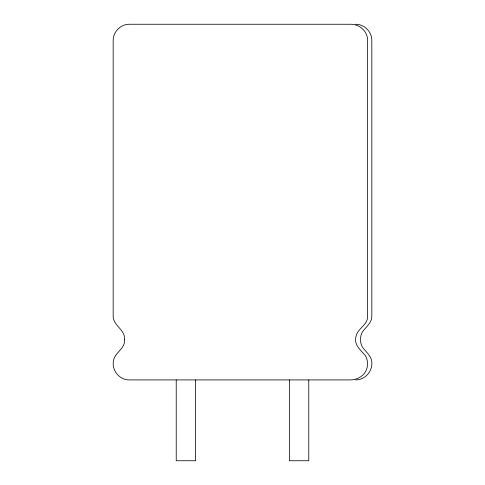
<?xml version="1.0" encoding="UTF-8"?>
<svg xmlns="http://www.w3.org/2000/svg" width="485" height="485" viewBox="0 0 485 485"><rect width="100%" height="100%" fill="white"/><g stroke="black" fill="none" stroke-linecap="round" stroke-linejoin="round"><path stroke-width="0.73" d="M355.669 379.919C364.32 379.973 371.886 372.401 371.831 363.75C372.371 356.257 365.823 352.195 362.204 346.72C359.894 342.258 359.894 336.742 362.204 332.28C365.823 326.805 372.371 322.743 371.831 315.25L371.831 40.419C371.886 31.761 364.32 24.195 355.669 24.25M308.781 379.919L308.781 460.75L289.381 460.75L289.381 379.919M195.619 379.919L195.619 460.75L176.219 460.75L176.219 379.919M124.56 339.5C125.354 348.303 115.818 351.989 113.72 359.567C110.883 369.406 119.092 380.107 129.331 379.919L350.552 379.919C356.408 379.767 362.38 377.015 365.411 371.831A16.169 16.169 0 0 0 365.411 355.669C360.913 350.255 353.929 345.156 355.881 337.008C357.13 328.187 368.649 325.114 367.575 315.25L367.575 40.419C367.751 31.289 359.427 24.056 350.552 24.25L129.331 24.25C120.68 24.195 113.114 31.761 113.169 40.419L113.169 315.25C112.344 325.508 125.36 329.26 124.56 339.5"/></g></svg>
